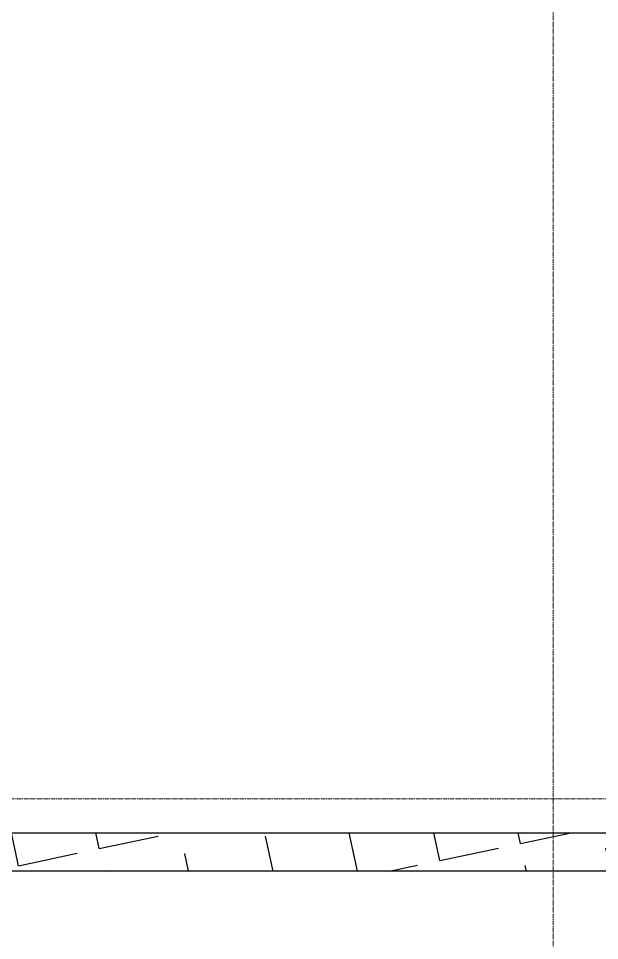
# Model space of a CAD drawing. Header units: millimetres. Extents: x -231292 to 573618, y -153144 to 564035.
# Drawn here: x 10822 to 13279, y -108345 to -104445 of the extents above; entities that cross this region are included whole.
import ezdxf

# ---------------------------------------------------------------- set-up
doc = ezdxf.new("R2010")
doc.units = ezdxf.units.MM
doc.linetypes.add('CENTER2', pattern=[28.575, 19.05, -3.175, 3.175, -3.175])
doc.layers.get('0').update_dxf_attribs({"color": 250})
doc.layers.add('РД_Оси_100', color=250, linetype='Continuous', lineweight=0)

# ---------------------------------------------------------------- blocks, each defined once
blk = doc.blocks.new('оси_рен')
at = {"layer": 'РД_Оси_100', "color": 251, "linetype": 'CENTER2', "true_color": 0x636466}
for p, q in [((1199852.916, 135558.25), (1199852.916, 223268.25)), ((1225207.916, 177013.25), (1189697.958, 177013.25))]:
    blk.add_line(p, q, dxfattribs=at)

msp = doc.modelspace()

# ---------------------------------------------------------------- hatches: boundary and pattern name
at = {"true_color": 0x000000}
h = msp.add_hatch(dxfattribs=at)
h.set_pattern_fill('ANGLE', color=18, scale=50, angle=12)
h.set_pattern_definition([(12, (0, 0), (-72.6132, 341.618), [254, -95.25]), (102, (0, 0), (-341.618, -72.6132), [254, -95.25])])
h.paths.add_polyline_path([(16573.458, -108052.489), (8962.737, -108052.489), (8962.737, -107889.032), (16573.458, -107889.032)])

# ---------------------------------------------------------------- linework, layer by layer
msp.add_lwpolyline([(16573.458, -108052.489), (8962.737, -108052.489), (8962.737, -107889.032), (16573.458, -107889.032)], close=True)

# ---------------------------------------------------------------- block references
at = {"rotation": 359.999868838025}
msp.add_blockref('оси_рен', (-1186769.82, -284755.728), dxfattribs=at)

doc.saveas('drawing.dxf')
